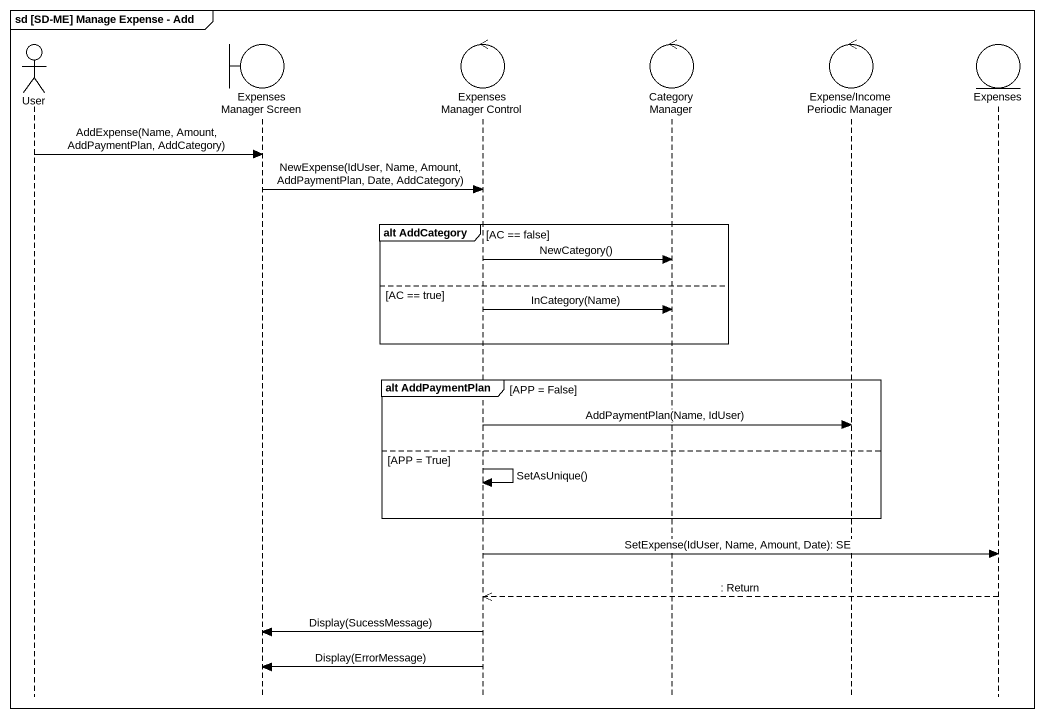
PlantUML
@startuml
mainframe sd [SD-ME] Manage Expense - Add
hide footbox
actor User
boundary "Expenses Manager Screen" as Expenses_Manager_Screen
control "Expenses Manager Control" as Expenses_Manager_Control
control "Category Manager" as Category_Manager
control "Expense/Income Periodic Manager" as Expense_Income_Periodic
entity Expenses

User -> Expenses_Manager_Screen : AddExpense(Name, Amount, AddPaymentPlan, AddCategory)
Expenses_Manager_Screen -> Expenses_Manager_Control : NewExpense(IdUser, Name, Amount, AddPaymentPlan, Date, AddCategory)
group alt AddCategory [AC == false]
  Expenses_Manager_Control -> Category_Manager : NewCategory()
else AC == true
  Expenses_Manager_Control -> Category_Manager : InCategory(Name)
end
group alt AddPaymentPlan [APP = False]
  Expenses_Manager_Control -> Expense_Income_Periodic : AddPaymentPlan(Name, IdUser)
else APP = True
  Expenses_Manager_Control -> Expenses_Manager_Control : SetAsUnique()
end
Expenses_Manager_Control -> Expenses : SetExpense(IdUser, Name, Amount, Date): SE
Expenses -->> Expenses_Manager_Control : : Return
Expenses_Manager_Control -> Expenses_Manager_Screen : Display(SucessMessage)
Expenses_Manager_Control -> Expenses_Manager_Screen : Display(ErrorMessage)
@enduml
